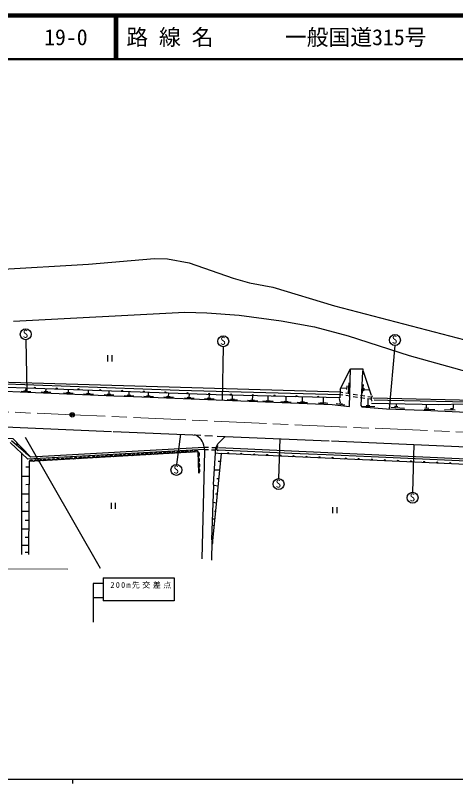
# Model space of a CAD drawing. Units: millimetres, scale not verified. Extents: x 40000 to 680000, y 20000 to 380000.
# Drawn here: x 154925 to 255889, y 204000 to 380000 of the extents above; entities that cross this region are included whole.
import ezdxf
from ezdxf.enums import TextEntityAlignment as Align

# ---------------------------------------------------------------- set-up
doc = ezdxf.new("R2010")
doc.units = ezdxf.units.MM
doc.header["$LTSCALE"] = 1000
doc.header["$PDMODE"] = 32
doc.header["$PDSIZE"] = 500
doc.linetypes.add('CHAIN', pattern=[18.5, 12, -1.5, 3.5, -1.5])
for name, color, linetype, lineweight in [('M-BGD', 7, 'Continuous', 25), ('M-BMK', 2, 'CHAIN', 13), ('M-BMK-SRVR', 3, 'Continuous', 25), ('M-STR-HTXT', 7, 'Continuous', 13), ('M-STR-STRC', 7, 'Continuous', 25), ('M-TTL', 2, 'Continuous', 140), ('M-TTL-BAND', 7, 'Continuous', 25), ('M-TTL-LINE', 7, 'Continuous', 50)]:
    doc.layers.add(name, color=color, linetype=linetype, lineweight=lineweight)
doc.layers.add('M-TTL-TXT', color=7, linetype='Continuous')
doc.styles.add('ＭＳ ゴシック', font='')
doc.styles.get('ＭＳ ゴシック').set_extended_font_data('MS Gothic')

msp = doc.modelspace()

# ---------------------------------------------------------------- linework, layer by layer
at = {"layer": 'M-BGD'}
for p, q in [((171688, 322975), (186843, 324330)), ((186843, 324330), (189807, 324245)), ((189807, 324245), (194802, 323314)), ((139091, 321113), (171688, 322975)), ((194802, 323314), (204877, 319758)), ((204877, 319758), (208603, 318742)), ((208603, 318742), (213937, 317726)), ((213937, 317726), (228076, 313493)), ((228076, 313493), (259741, 305195)), ((154501, 309937), (193786, 311969)), ((193786, 311969), (198866, 311884)), ((198866, 311884), (206232, 311291)), ((206232, 311291), (215884, 310021)), ((215884, 310021), (223504, 308667)), ((223504, 308667), (231209, 306550)), ((231209, 306550), (245263, 302063)), ((157295, 305703), (157591, 293689)), ((202591, 304095), (202340, 291858)), ((241957, 304379), (240681, 289877)), ((176066, 302137), (176066, 300737)), ((177116, 300737), (177116, 302137)), ((245263, 302063), (272272, 294612)), ((73898, 298507), (161359, 295713)), ((229431, 294358), (231801, 299015)), ((231547, 290379), (231801, 299015)), ((231801, 299015), (234595, 299015)), ((234511, 298422), (234172, 290633)), ((234595, 298591), (234511, 298422)), ((234595, 299015), (234595, 298591)), ((234765, 298422), (234595, 298591)), ((236627, 292919), (234765, 298422)), ((148574, 295713), (192516, 294104)), ((161359, 295713), (229410, 293741)), ((231378, 295797), (231209, 293427)), ((135366, 294612), (157803, 293681)), ((157745, 293927), (156903, 293958)), ((157360, 294026), (157380, 294578)), ((161953, 293843), (161973, 294390)), ((167088, 293608), (167110, 294236)), ((171680, 293426), (171705, 294075)), ((176401, 293227), (176425, 293921)), ((192516, 294104), (229389, 293141)), ((229431, 294358), (229363, 292359)), ((229685, 294697), (230870, 294612)), ((230955, 295120), (230870, 294273)), ((234680, 295459), (234488, 293447)), ((234837, 294607), (234785, 293967)), ((234930, 294279), (235955, 294180)), ((158489, 293760), (156242, 293854)), ((157803, 293681), (177530, 292834)), ((163081, 293578), (160834, 293672)), ((162338, 293744), (161495, 293776)), ((168217, 293343), (165970, 293436)), ((167473, 293509), (166630, 293540)), ((172809, 293160), (170562, 293254)), ((172065, 293327), (171223, 293358)), ((177530, 292962), (175283, 293056)), ((176786, 293128), (175943, 293160)), ((177530, 292834), (182017, 292665)), ((182122, 292780), (179875, 292873)), ((181378, 292946), (180536, 292977)), ((180993, 293045), (181020, 293764)), ((182017, 292665), (216138, 291310)), ((186602, 292604), (184355, 292697)), ((185858, 292770), (185015, 292801)), ((185473, 292869), (185488, 293583)), ((191194, 292421), (188947, 292515)), ((190450, 292588), (189608, 292619)), ((190065, 292687), (190112, 293446)), ((195935, 292233), (193688, 292327)), ((195191, 292399), (194349, 292431)), ((194806, 292498), (194853, 293258)), ((199784, 292217), (198941, 292248)), ((199399, 292316), (199446, 293075)), ((204700, 292068), (204717, 292930)), ((209334, 291884), (209352, 292833)), ((212877, 291743), (212896, 292693)), ((216999, 291582), (217020, 292636)), ((220752, 291443), (220773, 292497)), ((225607, 291368), (225596, 292371)), ((229487, 291201), (229269, 292241)), ((229389, 293141), (229998, 293054)), ((229410, 293741), (230044, 293637)), ((230690, 292955), (231680, 292813)), ((230735, 293523), (231722, 293360)), ((232373, 292714), (233363, 292572)), ((232412, 293245), (233399, 293082)), ((234056, 292473), (235046, 292332)), ((234089, 292968), (235076, 292805)), ((235739, 292233), (236347, 292146)), ((235767, 292691), (236401, 292586)), ((235781, 292241), (235781, 290802)), ((236881, 292411), (240268, 292326)), ((240268, 292326), (270579, 291649)), ((200527, 292051), (198281, 292144)), ((205861, 291836), (203505, 291928)), ((205154, 291978), (204298, 292023)), ((210494, 291652), (208138, 291744)), ((209788, 291794), (208931, 291839)), ((214038, 291511), (211682, 291603)), ((213332, 291653), (212475, 291698)), ((218160, 291350), (215804, 291442)), ((216138, 291310), (227568, 290887)), ((217453, 291492), (216597, 291537)), ((221913, 291211), (219557, 291303)), ((221206, 291353), (220350, 291398)), ((226595, 291061), (224421, 291123)), ((224899, 291295), (226184, 291258)), ((227568, 290887), (231547, 290379)), ((230449, 290717), (228489, 290972)), ((229914, 290930), (229149, 291029)), ((234172, 290633), (234341, 290294)), ((234257, 290463), (237389, 290379)), ((235368, 290650), (236174, 290650)), ((236576, 291146), (240522, 291056)), ((237220, 291903), (240353, 291818)), ((240353, 291818), (255169, 291564)), ((240522, 291056), (252037, 290887)), ((241877, 290463), (242639, 290379)), ((242215, 290971), (242215, 290463)), ((249158, 290887), (249158, 290125)), ((252037, 290887), (257794, 290971)), ((255169, 291564), (282517, 290971)), ((255339, 290802), (255339, 289955)), ((71697, 289193), (176937, 284706)), ((234341, 290294), (240029, 289899)), ((240029, 289899), (248481, 289532)), ((241030, 290209), (244163, 290040)), ((248481, 289532), (294963, 287585)), ((248650, 289786), (251105, 289701)), ((248819, 290125), (249751, 290040)), ((253307, 289701), (255762, 289617)), ((254746, 289955), (255339, 289955)), ((177361, 284706), (197427, 283859)), ((192772, 284056), (191857, 277115)), ((198358, 283775), (200136, 283690)), ((201237, 283605), (226891, 282505)), ((201406, 281912), (203015, 283521)), ((153739, 282166), (157803, 278356)), ((154074, 282605), (158364, 278899)), ((200898, 280896), (201406, 281912)), ((215545, 282991), (215291, 273885)), ((227399, 282505), (312743, 278779)), ((246266, 281681), (246025, 270736)), ((198266, 280563), (157803, 278356)), ((158364, 278899), (198257, 281079)), ((198273, 280134), (197681, 255496)), ((198257, 281079), (198273, 280134)), ((198257, 281079), (199249, 281043)), ((198266, 280563), (199219, 280531)), ((199919, 280507), (200872, 280474)), ((199949, 281018), (200941, 280982)), ((200390, 272599), (200898, 280896)), ((201406, 280473), (218339, 279711)), ((201491, 280981), (271933, 277763)), ((156363, 279795), (156363, 256512)), ((202083, 279626), (200136, 259645)), ((200813, 279795), (202083, 279626)), ((308594, 274885), (202083, 279626)), ((218339, 279711), (222149, 279541)), ((222149, 279541), (226213, 279372)), ((226213, 279372), (236543, 278949)), ((236543, 278949), (295471, 276155)), ((157295, 276578), (157972, 276578)), ((158057, 277763), (157972, 256512)), ((201406, 277848), (201914, 277848)), ((200559, 275901), (201745, 275901)), ((156363, 274461), (157972, 274461)), ((201152, 273869), (201491, 273869)), ((157972, 272514), (157295, 272429)), ((199967, 259899), (200475, 272345)), ((200475, 272345), (200390, 272599)), ((200475, 272345), (201406, 272260)), ((156279, 270397), (157972, 270397)), ((200813, 270397), (201237, 270397)), ((157972, 268450), (157379, 268365)), ((176866, 268347), (176866, 266947)), ((177916, 266947), (177916, 268347)), ((200305, 268450), (201067, 268365)), ((157972, 266333), (156279, 266333)), ((200559, 266418), (200813, 266418)), ((227651, 267347), (227651, 265947)), ((228701, 265947), (228701, 267347)), ((157210, 264386), (157972, 264386)), ((200136, 264640), (200644, 264640)), ((156279, 262354), (157972, 262354)), ((200136, 263201), (200559, 263116)), ((157210, 260491), (157972, 260491)), ((199967, 261253), (200390, 261253)), ((199967, 259560), (199882, 255157)), ((200221, 259560), (199967, 259899)), ((200136, 259645), (199967, 259560)), ((200051, 258883), (200221, 259052)), ((200221, 259052), (200221, 259560)), ((156279, 258629), (157972, 258629)), ((157210, 257020), (157972, 257020))]:
    msp.add_line(p, q, dxfattribs=at)
for points in [[(229363, 292359), (200983, 293088), (109289, 296305), (67660, 297659)], [(80956, 286209), (134307, 284114), (154339, 283053), (158364, 278899)], [(196968, 275100), (196839, 280012), (158057, 277763)]]:
    msp.add_lwpolyline(points, dxfattribs=at)
for centre in [(157302, 306953), (202598, 305345), (241955, 305629), (191857, 275865), (215291, 272635), (246025, 269486)]:
    msp.add_circle(centre, 1250, dxfattribs=at)
for centre, radius, start, end in [((159396, 294491), 256, 10.67083, 165.31006), ((164393, 294316), 256, 10.67083, 165.31006), ((169390, 294140), 256, 10.67083, 165.31006), ((174387, 293965), 256, 10.67083, 165.31006), ((179384, 293790), 256, 10.67083, 165.31006), ((184380, 293614), 256, 10.67083, 165.31006), ((189377, 293439), 256, 10.67083, 165.31006), ((194374, 293264), 256, 10.67083, 165.31006), ((199371, 293088), 256, 10.67083, 165.31006), ((204370, 292945), 256, 11.20952, 165.84875), ((209368, 292816), 256, 11.20952, 165.84875), ((214366, 292688), 256, 11.20952, 165.84875), ((219365, 292560), 256, 11.20952, 165.84875), ((224363, 292431), 256, 11.20952, 165.84875), ((237376, 292173), 848, 133.40111, 223.62316), ((194791, 280642), 3494, 7.19209, 69.74071), ((155456, 281981), 256, 146.77881, 301.41804), ((157544, 279826), 256, 146.77881, 301.41804), ((189201, 279283), 586, 32.50036, 154.13607), ((190222, 279342), 586, 32.50036, 154.13607), ((191243, 279401), 586, 32.50036, 154.13607), ((192263, 279461), 586, 32.50036, 154.13607), ((193284, 279520), 586, 32.50036, 154.13607), ((194304, 279579), 586, 32.50036, 154.13607), ((195325, 279638), 586, 32.50036, 154.13607), ((196346, 279697), 586, 32.50036, 154.13607), ((196377, 279385), 779, 309.4364, 53.56591), ((201993, 280756), 888, 135.92433, 215.11675), ((158583, 277508), 586, 32.50036, 154.13607), ((159604, 277567), 586, 32.50036, 154.13607), ((160625, 277626), 586, 32.50036, 154.13607), ((161645, 277685), 586, 32.50036, 154.13607), ((162666, 277745), 586, 32.50036, 154.13607), ((163686, 277804), 586, 32.50036, 154.13607), ((164707, 277863), 586, 32.50036, 154.13607), ((165728, 277922), 586, 32.50036, 154.13607), ((166748, 277981), 586, 32.50036, 154.13607), ((167769, 278040), 586, 32.50036, 154.13607), ((168789, 278100), 586, 32.50036, 154.13607), ((169810, 278159), 586, 32.50036, 154.13607), ((170831, 278218), 586, 32.50036, 154.13607), ((171851, 278277), 586, 32.50036, 154.13607), ((172872, 278336), 586, 32.50036, 154.13607), ((173892, 278396), 586, 32.50036, 154.13607), ((174913, 278455), 586, 32.50036, 154.13607), ((175934, 278514), 586, 32.50036, 154.13607), ((176954, 278573), 586, 32.50036, 154.13607), ((177975, 278632), 586, 32.50036, 154.13607), ((178995, 278691), 586, 32.50036, 154.13607), ((180016, 278751), 586, 32.50036, 154.13607), ((181037, 278810), 586, 32.50036, 154.13607), ((182057, 278869), 586, 32.50036, 154.13607), ((183078, 278928), 586, 32.50036, 154.13607), ((184098, 278987), 586, 32.50036, 154.13607), ((185119, 279046), 586, 32.50036, 154.13607), ((186140, 279106), 586, 32.50036, 154.13607), ((187160, 279165), 586, 32.50036, 154.13607), ((188181, 279224), 586, 32.50036, 154.13607), ((196409, 278157), 779, 309.4364, 53.56591), ((203695, 279498), 256, 10.13154, 164.77077), ((206692, 279365), 256, 10.13154, 164.77077), ((209689, 279231), 256, 10.13154, 164.77077), ((212686, 279098), 256, 10.13154, 164.77077), ((215684, 278964), 256, 10.13154, 164.77077), ((218681, 278831), 256, 10.13154, 164.77077), ((221678, 278697), 256, 10.13154, 164.77077), ((224675, 278564), 256, 10.13154, 164.77077), ((227672, 278431), 256, 10.13154, 164.77077), ((230669, 278297), 256, 10.13154, 164.77077), ((233666, 278164), 256, 10.13154, 164.77077), ((236663, 278030), 256, 10.13154, 164.77077), ((239660, 277897), 256, 10.13154, 164.77077), ((196441, 276929), 779, 309.4364, 53.56591), ((196473, 275701), 779, 309.4364, 53.56591), ((242657, 277764), 256, 10.13154, 164.77077), ((245654, 277630), 256, 10.13154, 164.77077), ((248651, 277497), 256, 10.13154, 164.77077), ((251648, 277363), 256, 10.13154, 164.77077), ((254645, 277230), 256, 10.13154, 164.77077)]:
    msp.add_arc(centre, radius, start, end, dxfattribs=at)
at = {"layer": 'M-BMK'}
for p in [(67499, 292937), (267933, 284049)]:
    msp.add_line(p, (167978, 288481), dxfattribs=at)
at = {"layer": 'M-BMK-SRVR'}
msp.add_circle((167978, 288481), 500, dxfattribs=at)
msp.add_point((167978, 288481), dxfattribs=at)
at = {"layer": 'M-STR-HTXT'}
msp.add_line((66172, 253885), (166947, 253125), dxfattribs=at)
at = {"layer": 'M-STR-STRC'}
for p, q in [((157140, 283372), (174397, 253379)), ((175075, 251133), (191307, 251133)), ((175075, 251133), (175075, 245841)), ((191307, 251133), (191307, 245841)), ((175075, 249823), (172752, 249823)), ((172752, 249823), (172752, 241010)), ((175075, 246548), (172752, 246548)), ((191307, 245841), (175075, 245841))]:
    msp.add_line(p, q, dxfattribs=at)
at = {"layer": 'M-TTL'}
msp.add_line((680000, 380000), (40000, 380000), dxfattribs=at)
at = {"layer": 'M-TTL-BAND'}
for p, q in [((40000, 205000), (579000, 205000)), ((168000, 205000), (168000, 204000))]:
    msp.add_line(p, q, dxfattribs=at)
at = {"layer": 'M-TTL-LINE'}
for p, q in [((177750, 380000), (177750, 370000)), ((178250, 380000), (178250, 370000)), ((40000, 370000), (680000, 370000))]:
    msp.add_line(p, q, dxfattribs=at)

# ---------------------------------------------------------------- texts
at = {"layer": 'M-BGD', "style": 'ＭＳ ゴシック'}
for p in [(156623, 305580), (201920, 303971), (241277, 304256), (191179, 274491), (214612, 271261), (245347, 268112)]:
    msp.add_text('S', height=1833, dxfattribs=at).set_placement(p, align=Align.BOTTOM_LEFT)
at = {"layer": 'M-STR-STRC', "insert": (176720, 248698), "char_height": 1320, "attachment_point": 7, "style": 'ＭＳ ゴシック'}
msp.add_mtext('\\T1.3;200m先交差点', dxfattribs=at)
at = {"layer": 'M-TTL-TXT', "style": 'ＭＳ ゴシック'}
for s, p in [('19-0', (161521, 375000)), ('路 線 名', (180380, 375000)), ('一般国道315号', (216734, 375000))]:
    msp.add_text(s, height=3666, dxfattribs=at).set_placement(p, align=Align.MIDDLE_LEFT)

doc.saveas('drawing.dxf')
